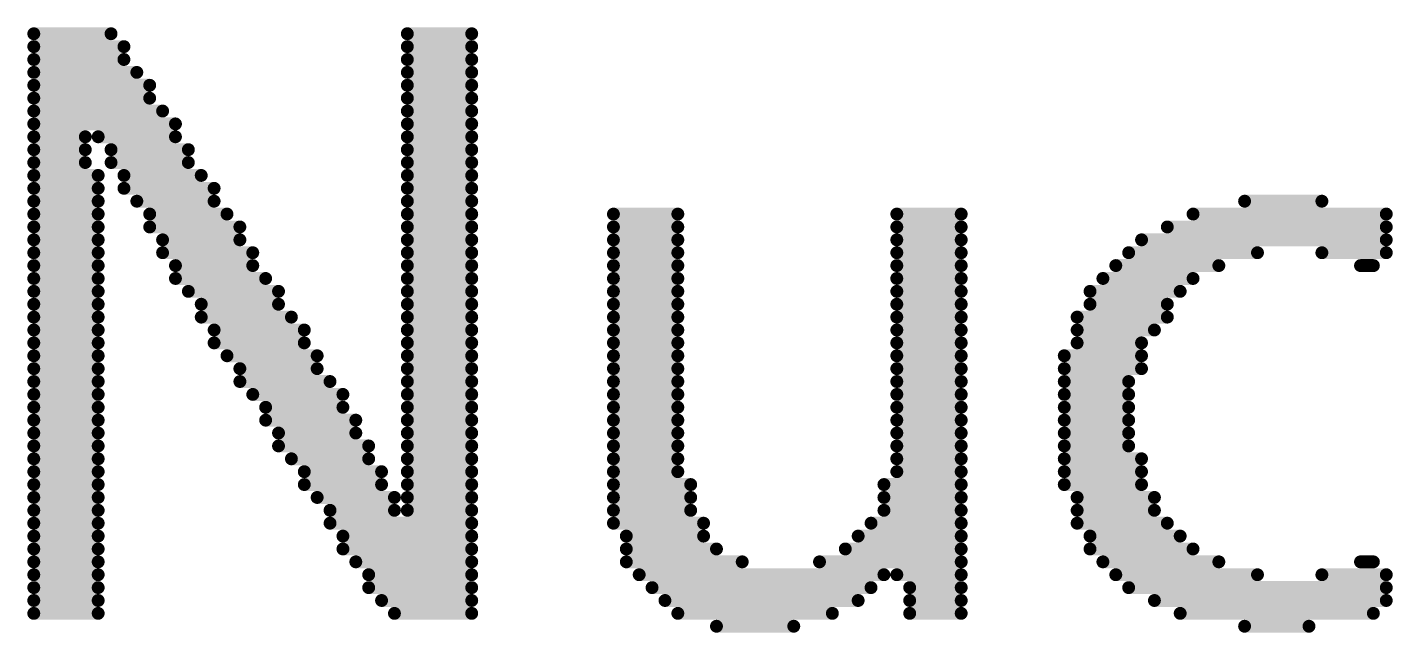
# Model space of a CAD drawing. Header units: millimetres. Extents: x 2.26 to 6.57, y 1.2 to 4.64.
# Drawn here: x 2.5298 to 2.6358, y 3.8506 to 3.8976 of the extents above; entities that cross this region are included whole.
import ezdxf

# ---------------------------------------------------------------- set-up
doc = ezdxf.new("R2010")
doc.units = ezdxf.units.MM
doc.header["$MEASUREMENT"] = 0
doc.layers.add('TopOverlay', color=2, linetype='Continuous')

# ---------------------------------------------------------------- blocks, each defined once
blk = doc.blocks.new('NUCLEO_______0_5___4')
at = {"layer": 'TopOverlay', "const_width": 0.001}
for points in [[(-0.098, -0.106), (-0.092, -0.106)], [(-0.069, -0.106), (-0.064, -0.106)], [(-0.098, -0.107), (-0.091, -0.107)], [(-0.069, -0.107), (-0.064, -0.107)], [(-0.098, -0.108), (-0.091, -0.108)], [(-0.069, -0.108), (-0.064, -0.108)], [(-0.098, -0.109), (-0.09, -0.109)], [(-0.069, -0.109), (-0.064, -0.109)], [(-0.098, -0.11), (-0.089, -0.11)], [(-0.069, -0.11), (-0.064, -0.11)], [(-0.098, -0.111), (-0.089, -0.111)], [(-0.069, -0.111), (-0.064, -0.111)], [(-0.098, -0.112), (-0.088, -0.112)], [(-0.069, -0.112), (-0.064, -0.112)], [(-0.098, -0.113), (-0.087, -0.113)], [(-0.069, -0.113), (-0.064, -0.113)], [(-0.098, -0.114), (-0.094, -0.114)], [(-0.093, -0.114), (-0.087, -0.114)], [(-0.069, -0.114), (-0.064, -0.114)], [(-0.098, -0.115), (-0.094, -0.115)], [(-0.098, -0.116), (-0.094, -0.116)], [(-0.092, -0.115), (-0.086, -0.115)], [(-0.092, -0.116), (-0.086, -0.116)], [(-0.069, -0.115), (-0.064, -0.115)], [(-0.069, -0.116), (-0.064, -0.116)], [(-0.098, -0.117), (-0.093, -0.117)], [(-0.091, -0.117), (-0.085, -0.117)], [(-0.069, -0.117), (-0.064, -0.117)], [(-0.098, -0.118), (-0.093, -0.118)], [(-0.091, -0.118), (-0.084, -0.118)], [(-0.069, -0.118), (-0.064, -0.118)], [(-0.098, -0.119), (-0.093, -0.119)], [(-0.09, -0.119), (-0.084, -0.119)], [(-0.069, -0.119), (-0.064, -0.119)], [(-0.004, -0.119), (0.002, -0.119)], [(-0.098, -0.12), (-0.093, -0.12)], [(-0.089, -0.12), (-0.083, -0.12)], [(-0.069, -0.12), (-0.064, -0.12)], [(-0.053, -0.12), (-0.048, -0.12)], [(-0.031, -0.12), (-0.026, -0.12)], [(-0.008, -0.12), (0.007, -0.12)], [(-0.098, -0.121), (-0.093, -0.121)], [(-0.089, -0.121), (-0.082, -0.121)], [(-0.069, -0.121), (-0.064, -0.121)], [(-0.053, -0.121), (-0.048, -0.121)], [(-0.031, -0.121), (-0.026, -0.121)], [(-0.01, -0.121), (0.007, -0.121)], [(-0.098, -0.122), (-0.093, -0.122)], [(-0.088, -0.122), (-0.082, -0.122)], [(-0.069, -0.122), (-0.064, -0.122)], [(-0.053, -0.122), (-0.048, -0.122)], [(-0.031, -0.122), (-0.026, -0.122)], [(-0.012, -0.122), (0.007, -0.122)], [(-0.098, -0.123), (-0.093, -0.123)], [(-0.088, -0.123), (-0.081, -0.123)], [(-0.069, -0.123), (-0.064, -0.123)], [(-0.053, -0.123), (-0.048, -0.123)], [(-0.031, -0.123), (-0.026, -0.123)], [(-0.013, -0.123), (-0.003, -0.123)], [(0.002, -0.123), (0.007, -0.123)], [(-0.098, -0.124), (-0.093, -0.124)], [(-0.087, -0.124), (-0.081, -0.124)], [(-0.069, -0.124), (-0.064, -0.124)], [(-0.053, -0.124), (-0.048, -0.124)], [(-0.031, -0.124), (-0.026, -0.124)], [(-0.014, -0.124), (-0.006, -0.124)], [(0.005, -0.124), (0.006, -0.124)], [(-0.098, -0.125), (-0.093, -0.125)], [(-0.087, -0.125), (-0.08, -0.125)], [(-0.069, -0.125), (-0.064, -0.125)], [(-0.053, -0.125), (-0.048, -0.125)], [(-0.031, -0.125), (-0.026, -0.125)], [(-0.015, -0.125), (-0.008, -0.125)], [(-0.098, -0.126), (-0.093, -0.126)], [(-0.086, -0.126), (-0.079, -0.126)], [(-0.069, -0.126), (-0.064, -0.126)], [(-0.053, -0.126), (-0.048, -0.126)], [(-0.031, -0.126), (-0.026, -0.126)], [(-0.016, -0.126), (-0.009, -0.126)], [(-0.098, -0.127), (-0.093, -0.127)], [(-0.085, -0.127), (-0.079, -0.127)], [(-0.069, -0.127), (-0.064, -0.127)], [(-0.053, -0.127), (-0.048, -0.127)], [(-0.031, -0.127), (-0.026, -0.127)], [(-0.016, -0.127), (-0.01, -0.127)], [(-0.098, -0.128), (-0.093, -0.128)], [(-0.085, -0.128), (-0.078, -0.128)], [(-0.069, -0.128), (-0.064, -0.128)], [(-0.053, -0.128), (-0.048, -0.128)], [(-0.031, -0.128), (-0.026, -0.128)], [(-0.017, -0.128), (-0.01, -0.128)], [(-0.098, -0.129), (-0.093, -0.129)], [(-0.084, -0.129), (-0.077, -0.129)], [(-0.069, -0.129), (-0.064, -0.129)], [(-0.053, -0.129), (-0.048, -0.129)], [(-0.031, -0.129), (-0.026, -0.129)], [(-0.017, -0.129), (-0.011, -0.129)], [(-0.098, -0.13), (-0.093, -0.13)], [(-0.084, -0.13), (-0.077, -0.13)], [(-0.069, -0.13), (-0.064, -0.13)], [(-0.053, -0.13), (-0.048, -0.13)], [(-0.031, -0.13), (-0.026, -0.13)], [(-0.017, -0.13), (-0.012, -0.13)], [(-0.098, -0.131), (-0.093, -0.131)], [(-0.083, -0.131), (-0.076, -0.131)], [(-0.069, -0.131), (-0.064, -0.131)], [(-0.053, -0.131), (-0.048, -0.131)], [(-0.031, -0.131), (-0.026, -0.131)], [(-0.018, -0.131), (-0.012, -0.131)], [(-0.098, -0.132), (-0.093, -0.132)], [(-0.098, -0.133), (-0.093, -0.133)], [(-0.082, -0.132), (-0.076, -0.132)], [(-0.082, -0.133), (-0.075, -0.133)], [(-0.069, -0.132), (-0.064, -0.132)], [(-0.069, -0.133), (-0.064, -0.133)], [(-0.053, -0.132), (-0.048, -0.132)], [(-0.053, -0.133), (-0.048, -0.133)], [(-0.031, -0.132), (-0.026, -0.132)], [(-0.031, -0.133), (-0.026, -0.133)], [(-0.018, -0.132), (-0.012, -0.132)], [(-0.018, -0.133), (-0.013, -0.133)], [(-0.098, -0.134), (-0.093, -0.134)], [(-0.081, -0.134), (-0.074, -0.134)], [(-0.069, -0.134), (-0.064, -0.134)], [(-0.053, -0.134), (-0.048, -0.134)], [(-0.031, -0.134), (-0.026, -0.134)], [(-0.018, -0.134), (-0.013, -0.134)], [(-0.098, -0.135), (-0.093, -0.135)], [(-0.08, -0.135), (-0.074, -0.135)], [(-0.069, -0.135), (-0.064, -0.135)], [(-0.053, -0.135), (-0.048, -0.135)], [(-0.031, -0.135), (-0.026, -0.135)], [(-0.018, -0.135), (-0.013, -0.135)], [(-0.098, -0.136), (-0.093, -0.136)], [(-0.08, -0.136), (-0.073, -0.136)], [(-0.069, -0.136), (-0.064, -0.136)], [(-0.053, -0.136), (-0.048, -0.136)], [(-0.031, -0.136), (-0.026, -0.136)], [(-0.018, -0.136), (-0.013, -0.136)], [(-0.098, -0.137), (-0.093, -0.137)], [(-0.079, -0.137), (-0.073, -0.137)], [(-0.069, -0.137), (-0.064, -0.137)], [(-0.053, -0.137), (-0.048, -0.137)], [(-0.031, -0.137), (-0.026, -0.137)], [(-0.018, -0.137), (-0.013, -0.137)], [(-0.098, -0.138), (-0.093, -0.138)], [(-0.079, -0.138), (-0.072, -0.138)], [(-0.069, -0.138), (-0.064, -0.138)], [(-0.053, -0.138), (-0.048, -0.138)], [(-0.031, -0.138), (-0.026, -0.138)], [(-0.018, -0.138), (-0.013, -0.138)], [(-0.098, -0.139), (-0.093, -0.139)], [(-0.078, -0.139), (-0.072, -0.139)], [(-0.069, -0.139), (-0.064, -0.139)], [(-0.053, -0.139), (-0.048, -0.139)], [(-0.031, -0.139), (-0.026, -0.139)], [(-0.018, -0.139), (-0.012, -0.139)], [(-0.098, -0.14), (-0.093, -0.14)], [(-0.077, -0.14), (-0.071, -0.14)], [(-0.069, -0.14), (-0.064, -0.14)], [(-0.053, -0.14), (-0.048, -0.14)], [(-0.031, -0.14), (-0.026, -0.14)], [(-0.018, -0.14), (-0.012, -0.14)], [(-0.098, -0.141), (-0.093, -0.141)], [(-0.077, -0.141), (-0.071, -0.141)], [(-0.069, -0.141), (-0.064, -0.141)], [(-0.053, -0.141), (-0.047, -0.141)], [(-0.032, -0.141), (-0.026, -0.141)], [(-0.018, -0.141), (-0.012, -0.141)], [(-0.098, -0.142), (-0.093, -0.142)], [(-0.076, -0.142), (-0.07, -0.142)], [(-0.069, -0.142), (-0.064, -0.142)], [(-0.053, -0.142), (-0.047, -0.142)], [(-0.032, -0.142), (-0.026, -0.142)], [(-0.017, -0.142), (-0.011, -0.142)], [(-0.098, -0.143), (-0.093, -0.143)], [(-0.075, -0.143), (-0.07, -0.143)], [(-0.069, -0.143), (-0.064, -0.143)], [(-0.053, -0.143), (-0.047, -0.143)], [(-0.032, -0.143), (-0.026, -0.143)], [(-0.017, -0.143), (-0.011, -0.143)], [(-0.098, -0.144), (-0.093, -0.144)], [(-0.075, -0.144), (-0.064, -0.144)], [(-0.053, -0.144), (-0.046, -0.144)], [(-0.033, -0.144), (-0.026, -0.144)], [(-0.017, -0.144), (-0.01, -0.144)], [(-0.098, -0.145), (-0.093, -0.145)], [(-0.074, -0.145), (-0.064, -0.145)], [(-0.052, -0.145), (-0.046, -0.145)], [(-0.034, -0.145), (-0.026, -0.145)], [(-0.016, -0.145), (-0.009, -0.145)], [(-0.098, -0.146), (-0.093, -0.146)], [(-0.074, -0.146), (-0.064, -0.146)], [(-0.052, -0.146), (-0.045, -0.146)], [(-0.035, -0.146), (-0.026, -0.146)], [(-0.016, -0.146), (-0.008, -0.146)], [(-0.098, -0.147), (-0.093, -0.147)], [(-0.073, -0.147), (-0.064, -0.147)], [(-0.052, -0.147), (-0.043, -0.147)], [(-0.037, -0.147), (-0.026, -0.147)], [(-0.015, -0.147), (-0.006, -0.147)], [(0.005, -0.147), (0.006, -0.147)], [(-0.098, -0.148), (-0.093, -0.148)], [(-0.072, -0.148), (-0.064, -0.148)], [(-0.051, -0.148), (-0.032, -0.148)], [(-0.031, -0.148), (-0.026, -0.148)], [(-0.014, -0.148), (-0.003, -0.148)], [(0.002, -0.148), (0.007, -0.148)], [(-0.098, -0.149), (-0.093, -0.149)], [(-0.072, -0.149), (-0.064, -0.149)], [(-0.05, -0.149), (-0.033, -0.149)], [(-0.03, -0.149), (-0.026, -0.149)], [(-0.013, -0.149), (0.007, -0.149)], [(-0.098, -0.15), (-0.093, -0.15)], [(-0.098, -0.151), (-0.093, -0.151)], [(-0.071, -0.15), (-0.064, -0.15)], [(-0.07, -0.151), (-0.064, -0.151)], [(-0.049, -0.15), (-0.034, -0.15)], [(-0.048, -0.151), (-0.036, -0.151)], [(-0.03, -0.15), (-0.026, -0.15)], [(-0.03, -0.151), (-0.026, -0.151)], [(-0.011, -0.15), (0.007, -0.15)], [(-0.009, -0.151), (0.006, -0.151)], [(-0.045, -0.152), (-0.039, -0.152)], [(-0.004, -0.152), (0.001, -0.152)]]:
    blk.add_lwpolyline(points, dxfattribs=at)
at = {"layer": 'TopOverlay', "const_width": 0.0005}
for points in [[(-0.09825, -0.106, 1), (-0.09775, -0.106, 1)], [(-0.09225, -0.106, 1), (-0.09175, -0.106, 1)], [(-0.06925, -0.106, 1), (-0.06875, -0.106, 1)], [(-0.06425, -0.106, 1), (-0.06375, -0.106, 1)], [(-0.09825, -0.107, 1), (-0.09775, -0.107, 1)], [(-0.09125, -0.107, 1), (-0.09075, -0.107, 1)], [(-0.06925, -0.107, 1), (-0.06875, -0.107, 1)], [(-0.06425, -0.107, 1), (-0.06375, -0.107, 1)], [(-0.09825, -0.108, 1), (-0.09775, -0.108, 1)], [(-0.09125, -0.108, 1), (-0.09075, -0.108, 1)], [(-0.06925, -0.108, 1), (-0.06875, -0.108, 1)], [(-0.06425, -0.108, 1), (-0.06375, -0.108, 1)], [(-0.09825, -0.109, 1), (-0.09775, -0.109, 1)], [(-0.09025, -0.109, 1), (-0.08975, -0.109, 1)], [(-0.06925, -0.109, 1), (-0.06875, -0.109, 1)], [(-0.06425, -0.109, 1), (-0.06375, -0.109, 1)], [(-0.09825, -0.11, 1), (-0.09775, -0.11, 1)], [(-0.08925, -0.11, 1), (-0.08875, -0.11, 1)], [(-0.06925, -0.11, 1), (-0.06875, -0.11, 1)], [(-0.06425, -0.11, 1), (-0.06375, -0.11, 1)], [(-0.09825, -0.111, 1), (-0.09775, -0.111, 1)], [(-0.08925, -0.111, 1), (-0.08875, -0.111, 1)], [(-0.06925, -0.111, 1), (-0.06875, -0.111, 1)], [(-0.06425, -0.111, 1), (-0.06375, -0.111, 1)], [(-0.09825, -0.112, 1), (-0.09775, -0.112, 1)], [(-0.08825, -0.112, 1), (-0.08775, -0.112, 1)], [(-0.06925, -0.112, 1), (-0.06875, -0.112, 1)], [(-0.06425, -0.112, 1), (-0.06375, -0.112, 1)], [(-0.09825, -0.113, 1), (-0.09775, -0.113, 1)], [(-0.08725, -0.113, 1), (-0.08675, -0.113, 1)], [(-0.06925, -0.113, 1), (-0.06875, -0.113, 1)], [(-0.06425, -0.113, 1), (-0.06375, -0.113, 1)], [(-0.09825, -0.114, 1), (-0.09775, -0.114, 1)], [(-0.09425, -0.114, 1), (-0.09375, -0.114, 1)], [(-0.09325, -0.114, 1), (-0.09275, -0.114, 1)], [(-0.08725, -0.114, 1), (-0.08675, -0.114, 1)], [(-0.06925, -0.114, 1), (-0.06875, -0.114, 1)], [(-0.06425, -0.114, 1), (-0.06375, -0.114, 1)], [(-0.09825, -0.115, 1), (-0.09775, -0.115, 1)], [(-0.09825, -0.116, 1), (-0.09775, -0.116, 1)], [(-0.09425, -0.115, 1), (-0.09375, -0.115, 1)], [(-0.09425, -0.116, 1), (-0.09375, -0.116, 1)], [(-0.09225, -0.115, 1), (-0.09175, -0.115, 1)], [(-0.09225, -0.116, 1), (-0.09175, -0.116, 1)], [(-0.08625, -0.115, 1), (-0.08575, -0.115, 1)], [(-0.08625, -0.116, 1), (-0.08575, -0.116, 1)], [(-0.06925, -0.115, 1), (-0.06875, -0.115, 1)], [(-0.06925, -0.116, 1), (-0.06875, -0.116, 1)], [(-0.06425, -0.115, 1), (-0.06375, -0.115, 1)], [(-0.06425, -0.116, 1), (-0.06375, -0.116, 1)], [(-0.09825, -0.117, 1), (-0.09775, -0.117, 1)], [(-0.09325, -0.117, 1), (-0.09275, -0.117, 1)], [(-0.09125, -0.117, 1), (-0.09075, -0.117, 1)], [(-0.08525, -0.117, 1), (-0.08475, -0.117, 1)], [(-0.06925, -0.117, 1), (-0.06875, -0.117, 1)], [(-0.06425, -0.117, 1), (-0.06375, -0.117, 1)], [(-0.09825, -0.118, 1), (-0.09775, -0.118, 1)], [(-0.09325, -0.118, 1), (-0.09275, -0.118, 1)], [(-0.09125, -0.118, 1), (-0.09075, -0.118, 1)], [(-0.08425, -0.118, 1), (-0.08375, -0.118, 1)], [(-0.06925, -0.118, 1), (-0.06875, -0.118, 1)], [(-0.06425, -0.118, 1), (-0.06375, -0.118, 1)], [(-0.09825, -0.119, 1), (-0.09775, -0.119, 1)], [(-0.09325, -0.119, 1), (-0.09275, -0.119, 1)], [(-0.09025, -0.119, 1), (-0.08975, -0.119, 1)], [(-0.08425, -0.119, 1), (-0.08375, -0.119, 1)], [(-0.06925, -0.119, 1), (-0.06875, -0.119, 1)], [(-0.06425, -0.119, 1), (-0.06375, -0.119, 1)], [(-0.00425, -0.119, 1), (-0.00375, -0.119, 1)], [(0.00175, -0.119, 1), (0.00225, -0.119, 1)], [(-0.09825, -0.12, 1), (-0.09775, -0.12, 1)], [(-0.09325, -0.12, 1), (-0.09275, -0.12, 1)], [(-0.08925, -0.12, 1), (-0.08875, -0.12, 1)], [(-0.08325, -0.12, 1), (-0.08275, -0.12, 1)], [(-0.06925, -0.12, 1), (-0.06875, -0.12, 1)], [(-0.06425, -0.12, 1), (-0.06375, -0.12, 1)], [(-0.05325, -0.12, 1), (-0.05275, -0.12, 1)], [(-0.04825, -0.12, 1), (-0.04775, -0.12, 1)], [(-0.03125, -0.12, 1), (-0.03075, -0.12, 1)], [(-0.02625, -0.12, 1), (-0.02575, -0.12, 1)], [(-0.00825, -0.12, 1), (-0.00775, -0.12, 1)], [(0.00675, -0.12, 1), (0.00725, -0.12, 1)], [(-0.09825, -0.121, 1), (-0.09775, -0.121, 1)], [(-0.09325, -0.121, 1), (-0.09275, -0.121, 1)], [(-0.08925, -0.121, 1), (-0.08875, -0.121, 1)], [(-0.08225, -0.121, 1), (-0.08175, -0.121, 1)], [(-0.06925, -0.121, 1), (-0.06875, -0.121, 1)], [(-0.06425, -0.121, 1), (-0.06375, -0.121, 1)], [(-0.05325, -0.121, 1), (-0.05275, -0.121, 1)], [(-0.04825, -0.121, 1), (-0.04775, -0.121, 1)], [(-0.03125, -0.121, 1), (-0.03075, -0.121, 1)], [(-0.02625, -0.121, 1), (-0.02575, -0.121, 1)], [(-0.01025, -0.121, 1), (-0.00975, -0.121, 1)], [(0.00675, -0.121, 1), (0.00725, -0.121, 1)], [(-0.09825, -0.122, 1), (-0.09775, -0.122, 1)], [(-0.09325, -0.122, 1), (-0.09275, -0.122, 1)], [(-0.08825, -0.122, 1), (-0.08775, -0.122, 1)], [(-0.08225, -0.122, 1), (-0.08175, -0.122, 1)], [(-0.06925, -0.122, 1), (-0.06875, -0.122, 1)], [(-0.06425, -0.122, 1), (-0.06375, -0.122, 1)], [(-0.05325, -0.122, 1), (-0.05275, -0.122, 1)], [(-0.04825, -0.122, 1), (-0.04775, -0.122, 1)], [(-0.03125, -0.122, 1), (-0.03075, -0.122, 1)], [(-0.02625, -0.122, 1), (-0.02575, -0.122, 1)], [(-0.01225, -0.122, 1), (-0.01175, -0.122, 1)], [(0.00675, -0.122, 1), (0.00725, -0.122, 1)], [(-0.09825, -0.123, 1), (-0.09775, -0.123, 1)], [(-0.09325, -0.123, 1), (-0.09275, -0.123, 1)], [(-0.08825, -0.123, 1), (-0.08775, -0.123, 1)], [(-0.08125, -0.123, 1), (-0.08075, -0.123, 1)], [(-0.06925, -0.123, 1), (-0.06875, -0.123, 1)], [(-0.06425, -0.123, 1), (-0.06375, -0.123, 1)], [(-0.05325, -0.123, 1), (-0.05275, -0.123, 1)], [(-0.04825, -0.123, 1), (-0.04775, -0.123, 1)], [(-0.03125, -0.123, 1), (-0.03075, -0.123, 1)], [(-0.02625, -0.123, 1), (-0.02575, -0.123, 1)], [(-0.01325, -0.123, 1), (-0.01275, -0.123, 1)], [(-0.00325, -0.123, 1), (-0.00275, -0.123, 1)], [(0.00175, -0.123, 1), (0.00225, -0.123, 1)], [(0.00675, -0.123, 1), (0.00725, -0.123, 1)], [(-0.09825, -0.124, 1), (-0.09775, -0.124, 1)], [(-0.09325, -0.124, 1), (-0.09275, -0.124, 1)], [(-0.08725, -0.124, 1), (-0.08675, -0.124, 1)], [(-0.08125, -0.124, 1), (-0.08075, -0.124, 1)], [(-0.06925, -0.124, 1), (-0.06875, -0.124, 1)], [(-0.06425, -0.124, 1), (-0.06375, -0.124, 1)], [(-0.05325, -0.124, 1), (-0.05275, -0.124, 1)], [(-0.04825, -0.124, 1), (-0.04775, -0.124, 1)], [(-0.03125, -0.124, 1), (-0.03075, -0.124, 1)], [(-0.02625, -0.124, 1), (-0.02575, -0.124, 1)], [(-0.01425, -0.124, 1), (-0.01375, -0.124, 1)], [(-0.00625, -0.124, 1), (-0.00575, -0.124, 1)], [(0.00475, -0.124, 1), (0.00525, -0.124, 1)], [(0.00575, -0.124, 1), (0.00625, -0.124, 1)], [(-0.09825, -0.125, 1), (-0.09775, -0.125, 1)], [(-0.09325, -0.125, 1), (-0.09275, -0.125, 1)], [(-0.08725, -0.125, 1), (-0.08675, -0.125, 1)], [(-0.08025, -0.125, 1), (-0.07975, -0.125, 1)], [(-0.06925, -0.125, 1), (-0.06875, -0.125, 1)], [(-0.06425, -0.125, 1), (-0.06375, -0.125, 1)], [(-0.05325, -0.125, 1), (-0.05275, -0.125, 1)], [(-0.04825, -0.125, 1), (-0.04775, -0.125, 1)], [(-0.03125, -0.125, 1), (-0.03075, -0.125, 1)], [(-0.02625, -0.125, 1), (-0.02575, -0.125, 1)], [(-0.01525, -0.125, 1), (-0.01475, -0.125, 1)], [(-0.00825, -0.125, 1), (-0.00775, -0.125, 1)], [(-0.09825, -0.126, 1), (-0.09775, -0.126, 1)], [(-0.09325, -0.126, 1), (-0.09275, -0.126, 1)], [(-0.08625, -0.126, 1), (-0.08575, -0.126, 1)], [(-0.07925, -0.126, 1), (-0.07875, -0.126, 1)], [(-0.06925, -0.126, 1), (-0.06875, -0.126, 1)], [(-0.06425, -0.126, 1), (-0.06375, -0.126, 1)], [(-0.05325, -0.126, 1), (-0.05275, -0.126, 1)], [(-0.04825, -0.126, 1), (-0.04775, -0.126, 1)], [(-0.03125, -0.126, 1), (-0.03075, -0.126, 1)], [(-0.02625, -0.126, 1), (-0.02575, -0.126, 1)], [(-0.01625, -0.126, 1), (-0.01575, -0.126, 1)], [(-0.00925, -0.126, 1), (-0.00875, -0.126, 1)], [(-0.09825, -0.127, 1), (-0.09775, -0.127, 1)], [(-0.09325, -0.127, 1), (-0.09275, -0.127, 1)], [(-0.08525, -0.127, 1), (-0.08475, -0.127, 1)], [(-0.07925, -0.127, 1), (-0.07875, -0.127, 1)], [(-0.06925, -0.127, 1), (-0.06875, -0.127, 1)], [(-0.06425, -0.127, 1), (-0.06375, -0.127, 1)], [(-0.05325, -0.127, 1), (-0.05275, -0.127, 1)], [(-0.04825, -0.127, 1), (-0.04775, -0.127, 1)], [(-0.03125, -0.127, 1), (-0.03075, -0.127, 1)], [(-0.02625, -0.127, 1), (-0.02575, -0.127, 1)], [(-0.01625, -0.127, 1), (-0.01575, -0.127, 1)], [(-0.01025, -0.127, 1), (-0.00975, -0.127, 1)], [(-0.09825, -0.128, 1), (-0.09775, -0.128, 1)], [(-0.09325, -0.128, 1), (-0.09275, -0.128, 1)], [(-0.08525, -0.128, 1), (-0.08475, -0.128, 1)], [(-0.07825, -0.128, 1), (-0.07775, -0.128, 1)], [(-0.06925, -0.128, 1), (-0.06875, -0.128, 1)], [(-0.06425, -0.128, 1), (-0.06375, -0.128, 1)], [(-0.05325, -0.128, 1), (-0.05275, -0.128, 1)], [(-0.04825, -0.128, 1), (-0.04775, -0.128, 1)], [(-0.03125, -0.128, 1), (-0.03075, -0.128, 1)], [(-0.02625, -0.128, 1), (-0.02575, -0.128, 1)], [(-0.01725, -0.128, 1), (-0.01675, -0.128, 1)], [(-0.01025, -0.128, 1), (-0.00975, -0.128, 1)], [(-0.09825, -0.129, 1), (-0.09775, -0.129, 1)], [(-0.09325, -0.129, 1), (-0.09275, -0.129, 1)], [(-0.08425, -0.129, 1), (-0.08375, -0.129, 1)], [(-0.07725, -0.129, 1), (-0.07675, -0.129, 1)], [(-0.06925, -0.129, 1), (-0.06875, -0.129, 1)], [(-0.06425, -0.129, 1), (-0.06375, -0.129, 1)], [(-0.05325, -0.129, 1), (-0.05275, -0.129, 1)], [(-0.04825, -0.129, 1), (-0.04775, -0.129, 1)], [(-0.03125, -0.129, 1), (-0.03075, -0.129, 1)], [(-0.02625, -0.129, 1), (-0.02575, -0.129, 1)], [(-0.01725, -0.129, 1), (-0.01675, -0.129, 1)], [(-0.01125, -0.129, 1), (-0.01075, -0.129, 1)], [(-0.09825, -0.13, 1), (-0.09775, -0.13, 1)], [(-0.09325, -0.13, 1), (-0.09275, -0.13, 1)], [(-0.08425, -0.13, 1), (-0.08375, -0.13, 1)], [(-0.07725, -0.13, 1), (-0.07675, -0.13, 1)], [(-0.06925, -0.13, 1), (-0.06875, -0.13, 1)], [(-0.06425, -0.13, 1), (-0.06375, -0.13, 1)], [(-0.05325, -0.13, 1), (-0.05275, -0.13, 1)], [(-0.04825, -0.13, 1), (-0.04775, -0.13, 1)], [(-0.03125, -0.13, 1), (-0.03075, -0.13, 1)], [(-0.02625, -0.13, 1), (-0.02575, -0.13, 1)], [(-0.01725, -0.13, 1), (-0.01675, -0.13, 1)], [(-0.01225, -0.13, 1), (-0.01175, -0.13, 1)], [(-0.09825, -0.131, 1), (-0.09775, -0.131, 1)], [(-0.09325, -0.131, 1), (-0.09275, -0.131, 1)], [(-0.08325, -0.131, 1), (-0.08275, -0.131, 1)], [(-0.07625, -0.131, 1), (-0.07575, -0.131, 1)], [(-0.06925, -0.131, 1), (-0.06875, -0.131, 1)], [(-0.06425, -0.131, 1), (-0.06375, -0.131, 1)], [(-0.05325, -0.131, 1), (-0.05275, -0.131, 1)], [(-0.04825, -0.131, 1), (-0.04775, -0.131, 1)], [(-0.03125, -0.131, 1), (-0.03075, -0.131, 1)], [(-0.02625, -0.131, 1), (-0.02575, -0.131, 1)], [(-0.01825, -0.131, 1), (-0.01775, -0.131, 1)], [(-0.01225, -0.131, 1), (-0.01175, -0.131, 1)], [(-0.09825, -0.132, 1), (-0.09775, -0.132, 1)], [(-0.09825, -0.133, 1), (-0.09775, -0.133, 1)], [(-0.09325, -0.132, 1), (-0.09275, -0.132, 1)], [(-0.09325, -0.133, 1), (-0.09275, -0.133, 1)], [(-0.08225, -0.132, 1), (-0.08175, -0.132, 1)], [(-0.08225, -0.133, 1), (-0.08175, -0.133, 1)], [(-0.07625, -0.132, 1), (-0.07575, -0.132, 1)], [(-0.07525, -0.133, 1), (-0.07475, -0.133, 1)], [(-0.06925, -0.132, 1), (-0.06875, -0.132, 1)], [(-0.06925, -0.133, 1), (-0.06875, -0.133, 1)], [(-0.06425, -0.132, 1), (-0.06375, -0.132, 1)], [(-0.06425, -0.133, 1), (-0.06375, -0.133, 1)], [(-0.05325, -0.132, 1), (-0.05275, -0.132, 1)], [(-0.05325, -0.133, 1), (-0.05275, -0.133, 1)], [(-0.04825, -0.132, 1), (-0.04775, -0.132, 1)], [(-0.04825, -0.133, 1), (-0.04775, -0.133, 1)], [(-0.03125, -0.132, 1), (-0.03075, -0.132, 1)], [(-0.03125, -0.133, 1), (-0.03075, -0.133, 1)], [(-0.02625, -0.132, 1), (-0.02575, -0.132, 1)], [(-0.02625, -0.133, 1), (-0.02575, -0.133, 1)], [(-0.01825, -0.132, 1), (-0.01775, -0.132, 1)], [(-0.01825, -0.133, 1), (-0.01775, -0.133, 1)], [(-0.01325, -0.133, 1), (-0.01275, -0.133, 1)], [(-0.01225, -0.132, 1), (-0.01175, -0.132, 1)], [(-0.09825, -0.134, 1), (-0.09775, -0.134, 1)], [(-0.09325, -0.134, 1), (-0.09275, -0.134, 1)], [(-0.08125, -0.134, 1), (-0.08075, -0.134, 1)], [(-0.07425, -0.134, 1), (-0.07375, -0.134, 1)], [(-0.06925, -0.134, 1), (-0.06875, -0.134, 1)], [(-0.06425, -0.134, 1), (-0.06375, -0.134, 1)], [(-0.05325, -0.134, 1), (-0.05275, -0.134, 1)], [(-0.04825, -0.134, 1), (-0.04775, -0.134, 1)], [(-0.03125, -0.134, 1), (-0.03075, -0.134, 1)], [(-0.02625, -0.134, 1), (-0.02575, -0.134, 1)], [(-0.01825, -0.134, 1), (-0.01775, -0.134, 1)], [(-0.01325, -0.134, 1), (-0.01275, -0.134, 1)], [(-0.09825, -0.135, 1), (-0.09775, -0.135, 1)], [(-0.09325, -0.135, 1), (-0.09275, -0.135, 1)], [(-0.08025, -0.135, 1), (-0.07975, -0.135, 1)], [(-0.07425, -0.135, 1), (-0.07375, -0.135, 1)], [(-0.06925, -0.135, 1), (-0.06875, -0.135, 1)], [(-0.06425, -0.135, 1), (-0.06375, -0.135, 1)], [(-0.05325, -0.135, 1), (-0.05275, -0.135, 1)], [(-0.04825, -0.135, 1), (-0.04775, -0.135, 1)], [(-0.03125, -0.135, 1), (-0.03075, -0.135, 1)], [(-0.02625, -0.135, 1), (-0.02575, -0.135, 1)], [(-0.01825, -0.135, 1), (-0.01775, -0.135, 1)], [(-0.01325, -0.135, 1), (-0.01275, -0.135, 1)], [(-0.09825, -0.136, 1), (-0.09775, -0.136, 1)], [(-0.09325, -0.136, 1), (-0.09275, -0.136, 1)], [(-0.08025, -0.136, 1), (-0.07975, -0.136, 1)], [(-0.07325, -0.136, 1), (-0.07275, -0.136, 1)], [(-0.06925, -0.136, 1), (-0.06875, -0.136, 1)], [(-0.06425, -0.136, 1), (-0.06375, -0.136, 1)], [(-0.05325, -0.136, 1), (-0.05275, -0.136, 1)], [(-0.04825, -0.136, 1), (-0.04775, -0.136, 1)], [(-0.03125, -0.136, 1), (-0.03075, -0.136, 1)], [(-0.02625, -0.136, 1), (-0.02575, -0.136, 1)], [(-0.01825, -0.136, 1), (-0.01775, -0.136, 1)], [(-0.01325, -0.136, 1), (-0.01275, -0.136, 1)], [(-0.09825, -0.137, 1), (-0.09775, -0.137, 1)], [(-0.09325, -0.137, 1), (-0.09275, -0.137, 1)], [(-0.07925, -0.137, 1), (-0.07875, -0.137, 1)], [(-0.07325, -0.137, 1), (-0.07275, -0.137, 1)], [(-0.06925, -0.137, 1), (-0.06875, -0.137, 1)], [(-0.06425, -0.137, 1), (-0.06375, -0.137, 1)], [(-0.05325, -0.137, 1), (-0.05275, -0.137, 1)], [(-0.04825, -0.137, 1), (-0.04775, -0.137, 1)], [(-0.03125, -0.137, 1), (-0.03075, -0.137, 1)], [(-0.02625, -0.137, 1), (-0.02575, -0.137, 1)], [(-0.01825, -0.137, 1), (-0.01775, -0.137, 1)], [(-0.01325, -0.137, 1), (-0.01275, -0.137, 1)], [(-0.09825, -0.138, 1), (-0.09775, -0.138, 1)], [(-0.09325, -0.138, 1), (-0.09275, -0.138, 1)], [(-0.07925, -0.138, 1), (-0.07875, -0.138, 1)], [(-0.07225, -0.138, 1), (-0.07175, -0.138, 1)], [(-0.06925, -0.138, 1), (-0.06875, -0.138, 1)], [(-0.06425, -0.138, 1), (-0.06375, -0.138, 1)], [(-0.05325, -0.138, 1), (-0.05275, -0.138, 1)], [(-0.04825, -0.138, 1), (-0.04775, -0.138, 1)], [(-0.03125, -0.138, 1), (-0.03075, -0.138, 1)], [(-0.02625, -0.138, 1), (-0.02575, -0.138, 1)], [(-0.01825, -0.138, 1), (-0.01775, -0.138, 1)], [(-0.01325, -0.138, 1), (-0.01275, -0.138, 1)], [(-0.09825, -0.139, 1), (-0.09775, -0.139, 1)], [(-0.09325, -0.139, 1), (-0.09275, -0.139, 1)], [(-0.07825, -0.139, 1), (-0.07775, -0.139, 1)], [(-0.07225, -0.139, 1), (-0.07175, -0.139, 1)], [(-0.06925, -0.139, 1), (-0.06875, -0.139, 1)], [(-0.06425, -0.139, 1), (-0.06375, -0.139, 1)], [(-0.05325, -0.139, 1), (-0.05275, -0.139, 1)], [(-0.04825, -0.139, 1), (-0.04775, -0.139, 1)], [(-0.03125, -0.139, 1), (-0.03075, -0.139, 1)], [(-0.02625, -0.139, 1), (-0.02575, -0.139, 1)], [(-0.01825, -0.139, 1), (-0.01775, -0.139, 1)], [(-0.01225, -0.139, 1), (-0.01175, -0.139, 1)], [(-0.09825, -0.14, 1), (-0.09775, -0.14, 1)], [(-0.09325, -0.14, 1), (-0.09275, -0.14, 1)], [(-0.07725, -0.14, 1), (-0.07675, -0.14, 1)], [(-0.07125, -0.14, 1), (-0.07075, -0.14, 1)], [(-0.06925, -0.14, 1), (-0.06875, -0.14, 1)], [(-0.06425, -0.14, 1), (-0.06375, -0.14, 1)], [(-0.05325, -0.14, 1), (-0.05275, -0.14, 1)], [(-0.04825, -0.14, 1), (-0.04775, -0.14, 1)], [(-0.03125, -0.14, 1), (-0.03075, -0.14, 1)], [(-0.02625, -0.14, 1), (-0.02575, -0.14, 1)], [(-0.01825, -0.14, 1), (-0.01775, -0.14, 1)], [(-0.01225, -0.14, 1), (-0.01175, -0.14, 1)], [(-0.09825, -0.141, 1), (-0.09775, -0.141, 1)], [(-0.09325, -0.141, 1), (-0.09275, -0.141, 1)], [(-0.07725, -0.141, 1), (-0.07675, -0.141, 1)], [(-0.07125, -0.141, 1), (-0.07075, -0.141, 1)], [(-0.06925, -0.141, 1), (-0.06875, -0.141, 1)], [(-0.06425, -0.141, 1), (-0.06375, -0.141, 1)], [(-0.05325, -0.141, 1), (-0.05275, -0.141, 1)], [(-0.04725, -0.141, 1), (-0.04675, -0.141, 1)], [(-0.03225, -0.141, 1), (-0.03175, -0.141, 1)], [(-0.02625, -0.141, 1), (-0.02575, -0.141, 1)], [(-0.01825, -0.141, 1), (-0.01775, -0.141, 1)], [(-0.01225, -0.141, 1), (-0.01175, -0.141, 1)], [(-0.09825, -0.142, 1), (-0.09775, -0.142, 1)], [(-0.09325, -0.142, 1), (-0.09275, -0.142, 1)], [(-0.07625, -0.142, 1), (-0.07575, -0.142, 1)], [(-0.07025, -0.142, 1), (-0.06975, -0.142, 1)], [(-0.06925, -0.142, 1), (-0.06875, -0.142, 1)], [(-0.06425, -0.142, 1), (-0.06375, -0.142, 1)], [(-0.05325, -0.142, 1), (-0.05275, -0.142, 1)], [(-0.04725, -0.142, 1), (-0.04675, -0.142, 1)], [(-0.03225, -0.142, 1), (-0.03175, -0.142, 1)], [(-0.02625, -0.142, 1), (-0.02575, -0.142, 1)], [(-0.01725, -0.142, 1), (-0.01675, -0.142, 1)], [(-0.01125, -0.142, 1), (-0.01075, -0.142, 1)], [(-0.09825, -0.143, 1), (-0.09775, -0.143, 1)], [(-0.09325, -0.143, 1), (-0.09275, -0.143, 1)], [(-0.07525, -0.143, 1), (-0.07475, -0.143, 1)], [(-0.07025, -0.143, 1), (-0.06975, -0.143, 1)], [(-0.06925, -0.143, 1), (-0.06875, -0.143, 1)], [(-0.06425, -0.143, 1), (-0.06375, -0.143, 1)], [(-0.05325, -0.143, 1), (-0.05275, -0.143, 1)], [(-0.04725, -0.143, 1), (-0.04675, -0.143, 1)], [(-0.03225, -0.143, 1), (-0.03175, -0.143, 1)], [(-0.02625, -0.143, 1), (-0.02575, -0.143, 1)], [(-0.01725, -0.143, 1), (-0.01675, -0.143, 1)], [(-0.01125, -0.143, 1), (-0.01075, -0.143, 1)], [(-0.09825, -0.144, 1), (-0.09775, -0.144, 1)], [(-0.09325, -0.144, 1), (-0.09275, -0.144, 1)], [(-0.07525, -0.144, 1), (-0.07475, -0.144, 1)], [(-0.06425, -0.144, 1), (-0.06375, -0.144, 1)], [(-0.05325, -0.144, 1), (-0.05275, -0.144, 1)], [(-0.04625, -0.144, 1), (-0.04575, -0.144, 1)], [(-0.03325, -0.144, 1), (-0.03275, -0.144, 1)], [(-0.02625, -0.144, 1), (-0.02575, -0.144, 1)], [(-0.01725, -0.144, 1), (-0.01675, -0.144, 1)], [(-0.01025, -0.144, 1), (-0.00975, -0.144, 1)], [(-0.09825, -0.145, 1), (-0.09775, -0.145, 1)], [(-0.09325, -0.145, 1), (-0.09275, -0.145, 1)], [(-0.07425, -0.145, 1), (-0.07375, -0.145, 1)], [(-0.06425, -0.145, 1), (-0.06375, -0.145, 1)], [(-0.05225, -0.145, 1), (-0.05175, -0.145, 1)], [(-0.04625, -0.145, 1), (-0.04575, -0.145, 1)], [(-0.03425, -0.145, 1), (-0.03375, -0.145, 1)], [(-0.02625, -0.145, 1), (-0.02575, -0.145, 1)], [(-0.01625, -0.145, 1), (-0.01575, -0.145, 1)], [(-0.00925, -0.145, 1), (-0.00875, -0.145, 1)], [(-0.09825, -0.146, 1), (-0.09775, -0.146, 1)], [(-0.09325, -0.146, 1), (-0.09275, -0.146, 1)], [(-0.07425, -0.146, 1), (-0.07375, -0.146, 1)], [(-0.06425, -0.146, 1), (-0.06375, -0.146, 1)], [(-0.05225, -0.146, 1), (-0.05175, -0.146, 1)], [(-0.04525, -0.146, 1), (-0.04475, -0.146, 1)], [(-0.03525, -0.146, 1), (-0.03475, -0.146, 1)], [(-0.02625, -0.146, 1), (-0.02575, -0.146, 1)], [(-0.01625, -0.146, 1), (-0.01575, -0.146, 1)], [(-0.00825, -0.146, 1), (-0.00775, -0.146, 1)], [(-0.09825, -0.147, 1), (-0.09775, -0.147, 1)], [(-0.09325, -0.147, 1), (-0.09275, -0.147, 1)], [(-0.07325, -0.147, 1), (-0.07275, -0.147, 1)], [(-0.06425, -0.147, 1), (-0.06375, -0.147, 1)], [(-0.05225, -0.147, 1), (-0.05175, -0.147, 1)], [(-0.04325, -0.147, 1), (-0.04275, -0.147, 1)], [(-0.03725, -0.147, 1), (-0.03675, -0.147, 1)], [(-0.02625, -0.147, 1), (-0.02575, -0.147, 1)], [(-0.01525, -0.147, 1), (-0.01475, -0.147, 1)], [(-0.00625, -0.147, 1), (-0.00575, -0.147, 1)], [(0.00475, -0.147, 1), (0.00525, -0.147, 1)], [(0.00575, -0.147, 1), (0.00625, -0.147, 1)], [(-0.09825, -0.148, 1), (-0.09775, -0.148, 1)], [(-0.09325, -0.148, 1), (-0.09275, -0.148, 1)], [(-0.07225, -0.148, 1), (-0.07175, -0.148, 1)], [(-0.06425, -0.148, 1), (-0.06375, -0.148, 1)], [(-0.05125, -0.148, 1), (-0.05075, -0.148, 1)], [(-0.03225, -0.148, 1), (-0.03175, -0.148, 1)], [(-0.03125, -0.148, 1), (-0.03075, -0.148, 1)], [(-0.02625, -0.148, 1), (-0.02575, -0.148, 1)], [(-0.01425, -0.148, 1), (-0.01375, -0.148, 1)], [(-0.00325, -0.148, 1), (-0.00275, -0.148, 1)], [(0.00175, -0.148, 1), (0.00225, -0.148, 1)], [(0.00675, -0.148, 1), (0.00725, -0.148, 1)], [(-0.09825, -0.149, 1), (-0.09775, -0.149, 1)], [(-0.09325, -0.149, 1), (-0.09275, -0.149, 1)], [(-0.07225, -0.149, 1), (-0.07175, -0.149, 1)], [(-0.06425, -0.149, 1), (-0.06375, -0.149, 1)], [(-0.05025, -0.149, 1), (-0.04975, -0.149, 1)], [(-0.03325, -0.149, 1), (-0.03275, -0.149, 1)], [(-0.03025, -0.149, 1), (-0.02975, -0.149, 1)], [(-0.02625, -0.149, 1), (-0.02575, -0.149, 1)], [(-0.01325, -0.149, 1), (-0.01275, -0.149, 1)], [(0.00675, -0.149, 1), (0.00725, -0.149, 1)], [(-0.09825, -0.15, 1), (-0.09775, -0.15, 1)], [(-0.09825, -0.151, 1), (-0.09775, -0.151, 1)], [(-0.09325, -0.15, 1), (-0.09275, -0.15, 1)], [(-0.09325, -0.151, 1), (-0.09275, -0.151, 1)], [(-0.07125, -0.15, 1), (-0.07075, -0.15, 1)], [(-0.07025, -0.151, 1), (-0.06975, -0.151, 1)], [(-0.06425, -0.15, 1), (-0.06375, -0.15, 1)], [(-0.06425, -0.151, 1), (-0.06375, -0.151, 1)], [(-0.04925, -0.15, 1), (-0.04875, -0.15, 1)], [(-0.04825, -0.151, 1), (-0.04775, -0.151, 1)], [(-0.03625, -0.151, 1), (-0.03575, -0.151, 1)], [(-0.03425, -0.15, 1), (-0.03375, -0.15, 1)], [(-0.03025, -0.15, 1), (-0.02975, -0.15, 1)], [(-0.03025, -0.151, 1), (-0.02975, -0.151, 1)], [(-0.02625, -0.15, 1), (-0.02575, -0.15, 1)], [(-0.02625, -0.151, 1), (-0.02575, -0.151, 1)], [(-0.01125, -0.15, 1), (-0.01075, -0.15, 1)], [(-0.00925, -0.151, 1), (-0.00875, -0.151, 1)], [(0.00575, -0.151, 1), (0.00625, -0.151, 1)], [(0.00675, -0.15, 1), (0.00725, -0.15, 1)], [(-0.04525, -0.152, 1), (-0.04475, -0.152, 1)], [(-0.03925, -0.152, 1), (-0.03875, -0.152, 1)], [(-0.00425, -0.152, 1), (-0.00375, -0.152, 1)], [(0.00075, -0.152, 1), (0.00125, -0.152, 1)]]:
    blk.add_lwpolyline(points, format="xyb", close=True, dxfattribs=at)

msp = doc.modelspace()

# ---------------------------------------------------------------- block references
msp.add_blockref('NUCLEO_______0_5___4', (2.62827, 4.00315))

doc.saveas('drawing.dxf')
